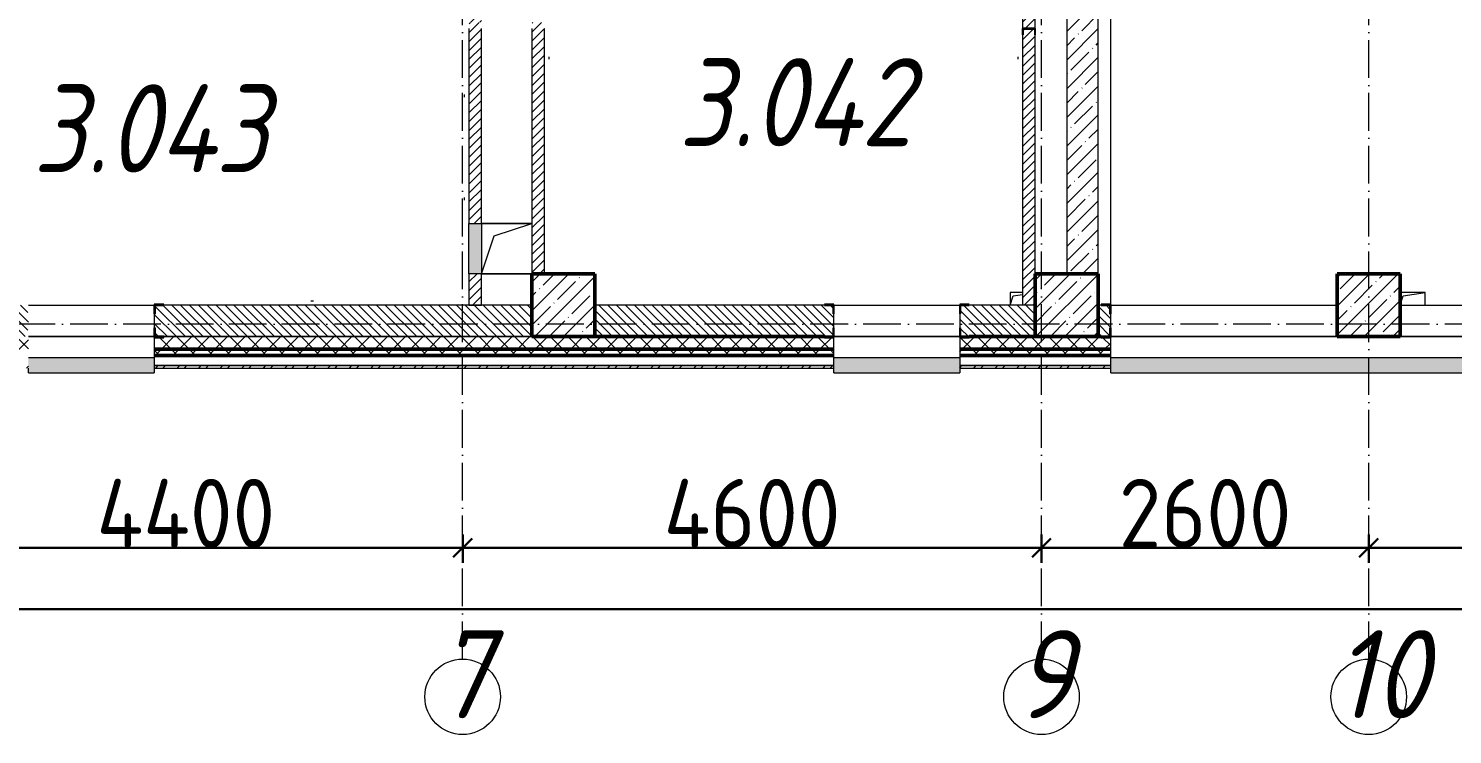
# Model space of a CAD drawing. Header units: millimetres. Extents: x -12989 to 629078, y -109036 to 555275.
# Drawn here: x 290171 to 301487, y -91946 to -86332 of the extents above; entities that cross this region are included whole.
import ezdxf

# ---------------------------------------------------------------- set-up
doc = ezdxf.new("R2010")
doc.units = ezdxf.units.MM
doc.linetypes.add('50_200_ШТРИХ_1Т_ш5_п1_п1_', pattern=[700, 500, -100, 0, -100])
for name, color, linetype, lineweight in [('4 -стяжа', 7, 'Continuous', 30), ('A-____-____-DIMS', 7, 'Continuous', 9), ('A-DETL-____-OTLN-4', 7, 'Continuous', 18), ('A-FLOR-____-OTLN', 7, 'Continuous', 9), ('A-GENM-____-MCUT', 7, 'Continuous', 25), ('A-GENM-____-OTLN', 7, 'Continuous', 9), ('A-GENM-____-OTLN-1', 7, 'Continuous', 25), ('A-GLAZ-____-OTLN', 7, 'Continuous', 9), ('A-WALL-____-MCUT-1', 7, 'Continuous', 9), ('A-WALL-____-MCUT-2', 7, 'Continuous', 50), ('A-WALL-____-MCUT-3', 7, 'Continuous', 9), ('A-WALL-____-OTLN', 7, 'Continuous', 9), ('A-WALL-____-PATT-1', 7, 'Continuous', 9), ('A-WALL-FNSH-MCUT-1', 7, 'Continuous', 9), ('S-COLS-____-MCUT', 7, 'Continuous', 50), ('S-COLS-____-OTLN', 7, 'Continuous', 9), ('S-GRID-____-IDEN', 7, 'Continuous', 9), ('S-GRID-____-OTLN-1', 7, '50_200_ШТРИХ_1Т_ш5_п1_п1_', 9), ('Марки помещений', 7, 'Continuous', 9)]:
    doc.layers.add(name, color=color, linetype=linetype, lineweight=lineweight)
doc.layers.add('A-GLAZ-____-OTLN-1', color=7, linetype='Continuous', lineweight=9, true_color=0xc0c0c0)
doc.layers.get('4 -стяжа').off()
doc.styles.add('ISOCPEUR_I', font='isocpeui.ttf', dxfattribs={"width": 0.9, "height": 2.5})
doc.styles.add('ISOCPEUR_I_2', font='isocpeui.ttf', dxfattribs={"width": 0.85, "height": 2.3})
doc.styles.add('ISOCPEUR_I_9', font='isocpeui.ttf', dxfattribs={"width": 0.9, "height": 250})
doc.styles.add('СПДС', font='isocpeur.ttf', dxfattribs={"width": 0.9})
doc.dimstyles.new('ISO-2_5_0_9К_БОЛЬШОЙ_ОСИ', dxfattribs={"dimscale": 304.8, "dimtxt": 248.995294, "dimasz": 0.492126, "dimexe": 0.393701, "dimexo": 0, "dimgap": 0, "dimtad": 1, "dimdec": 0, "dimzin": 0, "dimdsep": 46, "dimtxsty": 'ISOCPEUR_I_9', "dimblk1": 'OBLIQUE', "dimblk2": 'OBLIQUE', "dimsah": 1, "dimcen": 0.09, "dimdle": 0.393701, "dimazin": 0, "dimtfac": 1, "dimtdec": 4, "dimtix": 1, "dimtmove": 0, "dimatfit": 3, "dimfxl": 1, "dimtvp": 1, "dimtolj": 1, "dimtzin": 0, "dimarcsym": 2})
pattern_1 = [(135, (283770.707, -86863.456), (-35.35534, -35.35534), [])]
pattern_2 = [(45, (283770.7, -86863.46), (-114.0493, 114.0493), []), (45, (283884.76, -86863.46), (-114.0493, 114.0493), [201.612, -40.322, 3.353, -36.97])]
pattern_3 = [(45, (283770.71, -86863.46), (-70.71068, 70.71068), []), (135, (283770.71, -86863.46), (-70.71068, -70.71068), [])]
pattern_4 = [(45, (283770.707, -86863.456), (-35.35534, 35.35534), [])]

# ---------------------------------------------------------------- blocks, each defined once
blk = doc.blocks.new('BSC_Колонна _Прямоугольная - 500х500-V69-АР1_План отверстий 3 этажа в осях 1-64_А-ГГ')
at = {"layer": 'S-COLS-____-OTLN'}
h = blk.add_hatch(dxfattribs=at)
h.set_pattern_fill('FP_106', color=256, style=0, pattern_type=2)
h.set_pattern_definition([(45, (-10650, 1668.96), (-114.0493, 114.0493), []), (45, (-10535.95, 1668.96), (-114.0493, 114.0493), [201.612, -40.322, 3.353, -36.97])])
h.paths.add_polyline_path([(-250, -250), (250, -250), (250, 250), (-250, 250)], flags=0)
at = {"layer": 'S-COLS-____-MCUT'}
for p, q in [((250, 250), (-250, 250)), ((-250, 250), (-250, -250)), ((250, -250), (250, 250)), ((-250, -250), (250, -250))]:
    blk.add_line(p, q, dxfattribs=at)
blk = doc.blocks.new('BSC_Колонна _Прямоугольная - 500х500-V149-АР1_План отверстий 3 этажа в осях 1-64_А-ГГ')
at = {"layer": 'S-COLS-____-OTLN'}
h = blk.add_hatch(dxfattribs=at)
h.set_pattern_fill('FP_172', color=256, style=0, pattern_type=2)
h.set_pattern_definition([(45, (-14650, 1668.96), (-114.0493, 114.0493), []), (45, (-14535.95, 1668.96), (-114.0493, 114.0493), [201.612, -40.322, 3.353, -36.97])])
h.paths.add_polyline_path([(-250, -250), (250, -250), (250, 250), (-250, 250), (-250, -177)], flags=0)
at = {"layer": 'S-COLS-____-MCUT'}
for p, q in [((250, 250), (-250, 250)), ((-250, 250), (-250, -250)), ((250, -250), (250, 250)), ((-250, -250), (250, -250))]:
    blk.add_line(p, q, dxfattribs=at)
blk = doc.blocks.new('Фахверк_СКБ_Уголок - 250_2700-27497298-АР1_План отверстий 3 этажа в осях 1-64_А-ГГ')
at = {"layer": 'A-GENM-____-MCUT'}
for p, q in [((200, 181), (125, 181)), ((125, 181), (125, 106)), ((131, 106), (131, 175)), ((131, 175), (200, 175)), ((200, 175), (200, 181)), ((125, 106), (131, 106)), ((131, -6), (125, -6)), ((125, -6), (125, -81)), ((125, -81), (200, -81)), ((131, -75), (131, -6)), ((200, -75), (131, -75)), ((200, -81), (200, -75))]:
    blk.add_line(p, q, dxfattribs=at)
blk = doc.blocks.new('Фахверк_СКБ_Уголок - 250_2700_1-27501432-АР1_План отверстий 3 этажа в осях 1-64_А-ГГ')
at = {"layer": 'A-GENM-____-MCUT'}
for p, q in [((200, 181), (125, 181)), ((125, 181), (125, 106)), ((131, 106), (131, 175)), ((131, 175), (200, 175)), ((200, 175), (200, 181)), ((125, 106), (131, 106)), ((131, -6), (125, -6)), ((125, -6), (125, -81)), ((125, -81), (200, -81)), ((131, -75), (131, -6)), ((200, -75), (131, -75)), ((200, -81), (200, -75))]:
    blk.add_line(p, q, dxfattribs=at)
blk = doc.blocks.new('154_Фахверк_СКБ_Швеллер - Тип_100_3960-28331862-АР1_План отверстий 3 этажа в осях 1-64_А-ГГ')
at = {"layer": 'A-GENM-____-MCUT'}
for p, q in [((175, 50), (125, 50)), ((125, 50), (125, -50)), ((128, 47), (175, 47)), ((128, -47), (128, 47)), ((175, 47), (175, 50)), ((125, -50), (175, -50)), ((175, -47), (128, -47)), ((175, -50), (175, -47))]:
    blk.add_line(p, q, dxfattribs=at)
blk = doc.blocks.new('AR_Отверстие Ниша - Лючок-32406080-АР1_План отверстий 3 этажа в осях 1-64_А-ГГ')
at = {"layer": 'A-GLAZ-____-OTLN'}
blk.add_hatch(color=256, dxfattribs=at).paths.add_polyline_path([(-200, -50), (200, -50), (200, 50), (-200, 50)], flags=0)
for p, q in [((-200, 50), (200, 50)), ((-200, -50), (-200, 50)), ((200, 50), (200, -50)), ((200, -50), (-200, -50))]:
    blk.add_line(p, q, dxfattribs=at)
blk = doc.blocks.new('AR_Отверстие прямоугольное _в плите_ - AR_Отверстие прямоугольное _в плите_-30459211-АР1_План отверстий 3 этажа в осях 1-64_А-ГГ')
at = {"layer": 'A-GENM-____-OTLN'}
for p, q in [((200, 200), (-200, 200)), ((-100, 100), (200, 200)), ((-200, -200), (-100, 100)), ((-200, -200), (200, -200))]:
    blk.add_line(p, q, dxfattribs=at)
blk = doc.blocks.new('AR_Отверстие прямоугольное _в плите_ - AR_Отверстие прямоугольное _в плите_-V176-АР1_План отверстий 3 этажа в осях 1-64_А-ГГ')
at = {"layer": 'A-GENM-____-OTLN'}
for p, q in [((0, 50), (-100, 50)), ((-100, 50), (-100, -50)), ((-100, -50), (-75, 25)), ((-75, 25), (0, 36))]:
    blk.add_line(p, q, dxfattribs=at)
blk = doc.blocks.new('AR_Отверстие прямоугольное _в плите_ - AR_Отверстие прямоугольное _в плите_-30510712-АР1_План отверстий 3 этажа в осях 1-64_А-ГГ')
at = {"layer": 'A-GENM-____-OTLN'}
for p, q in [((100, 50), (-100, 50)), ((-100, -50), (-75, 25)), ((-75, 25), (100, 50)), ((100, -50), (100, 50))]:
    blk.add_line(p, q, dxfattribs=at)
blk = doc.blocks.new('Отлив_СКБ - Отлив витража_120_НВФ-31885283-АР1_План отверстий 3 этажа в осях 1-64_А-ГГ')
at = {"layer": 'A-GLAZ-____-OTLN-1'}
for points in [[(656, -2), (1000, -2), (1000, 0), (0, 0), (0, -2)], [(656, -120), (1000, -120), (1000, -2), (0, -2), (0, -120)]]:
    blk.add_hatch(color=256, dxfattribs=at).paths.add_polyline_path(points, flags=0)
at = {"layer": 'A-GLAZ-____-OTLN'}
for p, q in [((0, 0), (1000, 0)), ((1000, -2), (0, -2)), ((0, -120), (0, -83)), ((1000, -83), (1000, -120)), ((0, -120), (1000, -120))]:
    blk.add_line(p, q, dxfattribs=at)
blk = doc.blocks.new('Отлив_СКБ - Отлив витража_120_НВФ-31885342-АР1_План отверстий 3 этажа в осях 1-64_А-ГГ')
at = {"layer": 'A-GLAZ-____-OTLN-1'}
for points in [[(7800, -2), (7800, 0), (0, 0), (0, -2), (6196, -2)], [(7800, -120), (7800, -2), (0, -2), (0, -120), (6196, -120)]]:
    blk.add_hatch(color=256, dxfattribs=at).paths.add_polyline_path(points, flags=0)
at = {"layer": 'A-GLAZ-____-OTLN'}
for p, q in [((0, 0), (7800, 0)), ((7800, -2), (0, -2)), ((0, -120), (0, -83)), ((7800, -83), (7800, -120)), ((0, -120), (7800, -120))]:
    blk.add_line(p, q, dxfattribs=at)
blk = doc.blocks.new('Ось сетки - Круг_Ø6_00__ISO-2_5_0_9K_-25732049-АР1_План отверстий 3 этажа в осях 1-64_А-ГГ')
at = {"layer": 'S-GRID-____-IDEN'}
blk.add_circle((0, 0), 3, dxfattribs=at)
blk = doc.blocks.new('_Oblique')
at = {"color": 0, "linetype": 'ByBlock', "lineweight": -2}
blk.add_line((-0.5, -0.5), (0.5, 0.5), dxfattribs=at)
blk = doc.blocks.new('*D2908')
at = {"layer": 'A-____-____-DIMS', "color": 0, "lineweight": -2, "transparency": 16777216}
for p, q in [((289221, -90356), (289221, -90582)), ((293621, -90356), (293621, -90582)), ((289101, -90462), (293741, -90462))]:
    blk.add_line(p, q, dxfattribs=at)
at = {"layer": 'Defpoints', "color": 0, "transparency": 16777216}
for p in [(289221, -90356), (293621, -90356), (293621, -90462)]:
    blk.add_point(p, dxfattribs=at)
at = {"layer": 'A-____-____-DIMS', "color": 0, "lineweight": -2, "transparency": 16777216, "xscale": 150, "yscale": 150, "zscale": 150, "rotation": 180}
blk.add_blockref('_Oblique', (289221, -90462), dxfattribs=at)
at = {"layer": 'A-____-____-DIMS', "color": 0, "lineweight": -2, "transparency": 16777216, "xscale": 150, "yscale": 150, "zscale": 150}
blk.add_blockref('_Oblique', (293621, -90462), dxfattribs=at)
at = {"layer": 'A-____-____-DIMS', "color": 0, "transparency": 16777216, "insert": (291421, -90188), "char_height": 548.6, "attachment_point": 5, "style": 'СПДС'}
blk.add_mtext('\\A1;4400', dxfattribs=at)
blk = doc.blocks.new('*D2909')
at = {"layer": 'A-____-____-DIMS', "color": 0, "lineweight": -2, "transparency": 16777216}
for p, q in [((293621, -90356), (293621, -90582)), ((298221, -90356), (298221, -90582)), ((293501, -90462), (298341, -90462))]:
    blk.add_line(p, q, dxfattribs=at)
at = {"layer": 'Defpoints', "color": 0, "transparency": 16777216}
for p in [(293621, -90356), (298221, -90356), (298221, -90462)]:
    blk.add_point(p, dxfattribs=at)
at = {"layer": 'A-____-____-DIMS', "color": 0, "lineweight": -2, "transparency": 16777216, "xscale": 150, "yscale": 150, "zscale": 150, "rotation": 180}
blk.add_blockref('_Oblique', (293621, -90462), dxfattribs=at)
at = {"layer": 'A-____-____-DIMS', "color": 0, "lineweight": -2, "transparency": 16777216, "xscale": 150, "yscale": 150, "zscale": 150}
blk.add_blockref('_Oblique', (298221, -90462), dxfattribs=at)
at = {"layer": 'A-____-____-DIMS', "color": 0, "transparency": 16777216, "insert": (295921, -90188), "char_height": 548.6, "attachment_point": 5, "style": 'СПДС'}
blk.add_mtext('\\A1;4600', dxfattribs=at)
blk = doc.blocks.new('*D2910')
at = {"layer": 'A-____-____-DIMS', "color": 0, "lineweight": -2, "transparency": 16777216}
for p, q in [((298221, -90356), (298221, -90582)), ((300821, -90356), (300821, -90582)), ((298101, -90462), (300941, -90462))]:
    blk.add_line(p, q, dxfattribs=at)
at = {"layer": 'Defpoints', "color": 0, "transparency": 16777216}
for p in [(298221, -90356), (300821, -90356), (300821, -90462)]:
    blk.add_point(p, dxfattribs=at)
at = {"layer": 'A-____-____-DIMS', "color": 0, "lineweight": -2, "transparency": 16777216, "xscale": 150, "yscale": 150, "zscale": 150, "rotation": 180}
blk.add_blockref('_Oblique', (298221, -90462), dxfattribs=at)
at = {"layer": 'A-____-____-DIMS', "color": 0, "lineweight": -2, "transparency": 16777216, "xscale": 150, "yscale": 150, "zscale": 150}
blk.add_blockref('_Oblique', (300821, -90462), dxfattribs=at)
at = {"layer": 'A-____-____-DIMS', "color": 0, "transparency": 16777216, "insert": (299521, -90188), "char_height": 548.6, "attachment_point": 5, "style": 'СПДС'}
blk.add_mtext('\\A1;2600', dxfattribs=at)
blk = doc.blocks.new('*D2911')
at = {"layer": 'A-____-____-DIMS', "color": 0, "lineweight": -2, "transparency": 16777216}
for p, q in [((300821, -90356), (300821, -90582)), ((303821, -90356), (303821, -90582)), ((300701, -90462), (303941, -90462))]:
    blk.add_line(p, q, dxfattribs=at)
at = {"layer": 'Defpoints', "color": 0, "transparency": 16777216}
for p in [(300821, -90356), (303821, -90356), (303821, -90462)]:
    blk.add_point(p, dxfattribs=at)
at = {"layer": 'A-____-____-DIMS', "color": 0, "lineweight": -2, "transparency": 16777216, "xscale": 150, "yscale": 150, "zscale": 150, "rotation": 180}
blk.add_blockref('_Oblique', (300821, -90462), dxfattribs=at)
at = {"layer": 'A-____-____-DIMS', "color": 0, "lineweight": -2, "transparency": 16777216, "xscale": 150, "yscale": 150, "zscale": 150}
blk.add_blockref('_Oblique', (303821, -90462), dxfattribs=at)
at = {"layer": 'A-____-____-DIMS', "color": 0, "transparency": 16777216, "insert": (302321, -90188), "char_height": 548.6, "attachment_point": 5, "style": 'СПДС'}
blk.add_mtext('\\A1;3000', dxfattribs=at)
blk = doc.blocks.new('*D2935')
at = {"layer": 'A-____-____-DIMS', "color": 0, "lineweight": -2, "transparency": 16777216}
for p, q in [((281421, -90844), (281421, -91070)), ((384921, -90844), (384921, -91070)), ((281301, -90950), (385041, -90950))]:
    blk.add_line(p, q, dxfattribs=at)
at = {"layer": 'Defpoints', "color": 0, "transparency": 16777216}
for p in [(281421, -90844), (384921, -90844), (384921, -90950)]:
    blk.add_point(p, dxfattribs=at)
at = {"layer": 'A-____-____-DIMS', "color": 0, "lineweight": -2, "transparency": 16777216, "xscale": 150, "yscale": 150, "zscale": 150, "rotation": 180}
blk.add_blockref('_Oblique', (281421, -90950), dxfattribs=at)
at = {"layer": 'A-____-____-DIMS', "color": 0, "lineweight": -2, "transparency": 16777216, "xscale": 150, "yscale": 150, "zscale": 150}
blk.add_blockref('_Oblique', (384921, -90950), dxfattribs=at)
at = {"layer": 'A-____-____-DIMS', "color": 0, "transparency": 16777216, "insert": (333171, -90676), "char_height": 548.6, "attachment_point": 5, "style": 'СПДС'}
blk.add_mtext('\\A1;103500', dxfattribs=at)
blk = doc.blocks.new('3эт')
at = {"layer": 'S-GRID-____-OTLN-1', "color": 251, "ltscale": 0.6, "true_color": 0x636466}
for p, q in [((293620.7, -91346.1), (293620.7, -36982.5)), ((298220.7, -91346.1), (298220.7, -36982.5)), ((300820.7, -91346.1), (300820.7, -36982.5)), ((387845.1, -88682.4), (279101.9, -88682.4))]:
    blk.add_line(p, q, dxfattribs=at)
at = {"layer": 'S-GRID-____-IDEN', "char_height": 700, "attachment_point": 1, "style": 'ISOCPEUR_I'}
for s, insert, width in [('\\fISOCPEUR|b0|i1|c204|p34|;\\W.9;7', (293401.8, -91116.3), 202.025), ('\\fISOCPEUR|b0|i1|c204|p34|;\\W.9;9', (298001.8, -91116.3), 202.025), ('10', (300542.4, -91116.3), 346.329)]:
    blk.add_mtext(s, dxfattribs=dict(at, insert=insert, width=width))
at = {"layer": 'A-____-____-DIMS'}
for base, p1, p2, override, picture, middle in [((293620.7, -90462), (289220.7, -90355.9), (293620.7, -90355.9), {"dimtxt": 1.8, "dimpost": '<>', "dimtxsty": 'СПДС', "dimfxl": 4400}, '*D2908', (291420.7, -90187.7)), ((298220.7, -90462), (293620.7, -90355.9), (298220.7, -90355.9), {"dimtxt": 1.8, "dimpost": '<>', "dimtxsty": 'СПДС', "dimfxl": 4600}, '*D2909', (295920.7, -90187.7)), ((300820.7, -90462), (298220.7, -90355.9), (300820.7, -90355.9), {"dimtxt": 1.8, "dimpost": '<>', "dimtxsty": 'СПДС', "dimfxl": 2600}, '*D2910', (299520.7, -90187.7)), ((303820.7, -90462), (300820.7, -90355.9), (303820.7, -90355.9), {"dimtxt": 1.8, "dimpost": '<>', "dimtxsty": 'СПДС', "dimfxl": 3000}, '*D2911', (302320.7, -90187.7)), ((384920.7, -90950.2), (281420.7, -90844.1), (384920.7, -90844.1), {"dimtxt": 1.8, "dimpost": '<>', "dimtxsty": 'СПДС', "dimfxl": 103500}, '*D2935', (333170.7, -90675.9))]:
    dim = blk.add_linear_dim(base=base, p1=p1, p2=p2, dimstyle='ISO-2_5_0_9К_БОЛЬШОЙ_ОСИ', override=override, dxfattribs=at)
    dim.commit()
    dim.dimension.update_dxf_attribs({"geometry": picture, "text_midpoint": middle})

msp = doc.modelspace()

# ---------------------------------------------------------------- hatches: boundary and pattern name
at = {"layer": 'A-WALL-____-PATT-1'}
h = msp.add_hatch(dxfattribs=at)
h.set_pattern_fill('FP_5', color=256, style=0, pattern_type=2)
h.set_pattern_definition(pattern_4)
h.paths.add_polyline_path([(298070.7074, -88532.4142), (298170.7074, -88532.4142), (298170.7074, -86382.4142), (298167.7074, -86382.4142), (298167.7074, -86335.4142), (298073.7074, -86335.4142), (298073.7074, -86382.4142), (298070.7074, -86382.4142), (298070.7074, -88282.4142)], flags=0)
h.paths.add_polyline_path([(298167.7074, -86332.4142), (298170.7074, -86332.4142), (298170.7074, -84632.4142), (298070.7074, -84632.4142), (298070.7074, -86332.4142), (298122.8813, -86332.4142)], flags=0)
h.paths.add_polyline_path([(298070.7074, -84132.4142), (298170.7074, -84132.4142), (298170.7074, -81882.4142), (298070.7074, -81882.4142), (298070.7074, -83932.4142)], flags=0)
h.paths.add_polyline_path([(298150.3685, -81582.4142), (298170.7074, -81582.4142), (298170.7074, -80982.4142), (298070.7074, -80982.4142), (298070.7074, -81582.4142), (298149.6548, -81582.4142)], flags=0)
h = msp.add_hatch(dxfattribs=at)
h.set_pattern_fill('FP_38', color=256, style=0, pattern_type=2)
h.set_pattern_definition(pattern_2)
h.paths.add_polyline_path([(298420.7074, -88282.4142), (298670.7074, -88282.4142), (298670.7074, -81682.4142), (298420.7074, -81682.4142), (298420.7074, -87849.4636)], flags=0)
h.paths.add_polyline_path([(298420.7074, -81482.4142), (298670.7074, -81482.4142), (298670.7074, -81282.4142), (298420.7074, -81282.4142)], flags=0)
h = msp.add_hatch(dxfattribs=at)
h.set_pattern_fill('FP_5', color=256, style=0, pattern_type=2)
h.set_pattern_definition(pattern_4)
h.paths.add_polyline_path([(293770.7074, -88532.4142), (293770.7074, -88282.4142), (293670.7074, -88282.4142), (293670.7074, -88532.4142)], flags=0)
h.paths.add_polyline_path([(293670.7074, -87882.4142), (293770.7074, -87882.4142), (293770.7074, -86332.4142), (293767.7074, -86332.4142), (293767.7074, -86285.4142), (293673.7074, -86285.4142), (293673.7074, -86332.4142), (293670.7074, -86332.4142), (293670.7074, -87849.4636)], flags=0)
h.paths.add_polyline_path([(293673.8989, -86282.4142), (293770.7074, -86282.4142), (293770.7074, -84482.4142), (293670.7074, -84482.4142), (293670.7074, -86282.4142), (293673.7074, -86282.4142)], flags=0)
h.paths.add_polyline_path([(293767.7074, -84079.4142), (293767.7074, -84032.4142), (293770.7074, -84032.4142), (293770.7074, -83932.4142), (293670.7074, -83932.4142), (293670.7074, -84032.4142), (293673.7074, -84032.4142), (293673.7074, -84079.4142)], flags=0)
h = msp.add_hatch(dxfattribs=at)
h.set_pattern_fill('FP_5', color=256, style=0, pattern_type=2)
h.set_pattern_definition(pattern_4)
h.paths.add_polyline_path([(294270.7074, -88282.4142), (294270.7074, -86332.4142), (294267.7074, -86332.4142), (294267.7074, -86285.4142), (294173.7074, -86285.4142), (294173.7074, -86332.4142), (294170.7074, -86332.4142), (294170.7074, -88282.4142)], flags=0)
h.paths.add_polyline_path([(294270.7074, -85882.4142), (294270.7074, -83932.4142), (294170.7074, -83932.4142), (294170.7074, -85882.4142)], flags=0)
h = msp.add_hatch(dxfattribs=at)
h.set_pattern_fill('FP_6', color=256, style=0, pattern_type=2)
h.set_pattern_definition(pattern_1)
h.paths.add_polyline_path([(294170.7074, -88782.4142), (294170.7074, -88532.4142), (291176.7074, -88532.4142), (291176.7074, -88601.4142), (291170.7074, -88601.4142), (291170.7074, -88713.4142), (291176.7074, -88713.4142), (291176.7074, -88782.4142), (292594.352, -88782.4142)], flags=0)
h.paths.add_polyline_path([(289943.1555, -88782.4142), (290164.7074, -88782.4142), (290164.7074, -88713.4142), (290170.7074, -88713.4142), (290170.7074, -88601.4142), (290164.7074, -88601.4142), (290164.7074, -88532.4142), (289570.7074, -88532.4142), (289570.7074, -88782.4142)], flags=0)
h = msp.add_hatch(dxfattribs=at)
h.set_pattern_fill('FP_6', color=256, style=0, pattern_type=2)
h.set_pattern_definition(pattern_1)
h.paths.add_polyline_path([(296129.2805, -88782.4142), (296564.7074, -88781.6247), (296564.7074, -88713.4142), (296570.7074, -88713.4142), (296570.7074, -88601.4142), (296564.7074, -88601.4142), (296564.7074, -88532.4142), (294670.7074, -88532.4142), (294670.7074, -88782.4142)], flags=0)
h.paths.add_polyline_path([(298170.7074, -88782.4142), (298170.7074, -88532.4142), (297576.7074, -88532.4142), (297576.7074, -88601.4142), (297570.7074, -88601.4142), (297570.7074, -88713.4142), (297576.7074, -88713.4142), (297576.7074, -88782.4142), (297896.7448, -88782.4142)], flags=0)
h = msp.add_hatch(dxfattribs=at)
h.set_pattern_fill('FP_6', color=256, style=0, pattern_type=2)
h.set_pattern_definition(pattern_1)
h.paths.add_polyline_path([(298670.7074, -88782.4142), (298764.7074, -88782.4142), (298764.7074, -88713.4142), (298770.7074, -88713.4142), (298770.7074, -88601.4142), (298764.7074, -88601.4142), (298764.7074, -88532.4142), (298670.7074, -88532.4142), (298670.7074, -88709.494)], flags=0)
h = msp.add_hatch(dxfattribs=at)
h.set_pattern_fill('FP_1', color=256, style=0, pattern_type=2)
h.set_pattern_definition(pattern_3)
h.paths.add_polyline_path([(384520.7074, -88882.4142), (385020.7074, -88882.4142), (385020.7074, -88782.4142), (375995.7074, -88782.4142), (375995.7074, -88788.4142), (375920.7074, -88788.4142), (375920.7074, -88882.4142), (384502.4949, -88882.4142)], flags=0)
h.paths.add_polyline_path([(373013.9771, -88882.4142), (374120.7074, -88882.4142), (374120.7074, -88788.4142), (374045.7074, -88788.4142), (374045.7074, -88782.4142), (366170.7074, -88782.4142), (366170.7074, -88882.4142), (372770.7074, -88882.4142)], flags=0)
h.paths.add_polyline_path([(365170.7074, -88882.4142), (365170.7074, -88782.4142), (364045.7074, -88782.4142), (364045.7074, -88788.4142), (363970.7074, -88788.4142), (363970.7074, -88882.4142), (365060.3878, -88882.4142)], flags=0)
h.paths.add_polyline_path([(362170.7074, -88882.4142), (362170.7074, -88788.4142), (362095.7074, -88788.4142), (362095.7074, -88782.4142), (361045.7074, -88782.4142), (361045.7074, -88788.4142), (360970.7074, -88788.4142), (360970.7074, -88882.4142), (361525.4592, -88882.4142)], flags=0)
h.paths.add_polyline_path([(359170.7074, -88882.4142), (359170.7074, -88782.4142), (358045.7074, -88782.4142), (358045.7074, -88788.4142), (357970.7074, -88788.4142), (357970.7074, -88882.4142), (358045.7074, -88882.4142)], flags=0)
h.paths.add_polyline_path([(354770.7074, -88882.4142), (356170.7074, -88882.4142), (356170.7074, -88782.4142), (354845.7074, -88782.4142), (354845.7074, -88788.4142), (354770.7074, -88788.4142)], flags=0)
h.paths.add_polyline_path([(352688.1377, -88882.4142), (352970.7074, -88882.4142), (352970.7074, -88788.4142), (352895.7074, -88788.4142), (352895.7074, -88782.4142), (351845.7074, -88782.4142), (351845.7074, -88788.4142), (351770.7074, -88788.4142), (351770.7074, -88882.4142), (351804.4056, -88882.4142)], flags=0)
h.paths.add_polyline_path([(349970.7074, -88882.4142), (349970.7074, -88782.4142), (348845.7074, -88782.4142), (348845.7074, -88788.4142), (348770.7074, -88788.4142), (348770.7074, -88882.4142), (348845.7074, -88882.4142)], flags=0)
h.paths.add_polyline_path([(346620.7074, -88882.4142), (346970.7074, -88882.4142), (346970.7074, -88788.4142), (346895.7074, -88788.4142), (346895.7074, -88782.4142), (345845.7074, -88782.4142), (345845.7074, -88788.4142), (345770.7074, -88788.4142), (345770.7074, -88882.4142), (346502.0127, -88882.4142)], flags=0)
h.paths.add_polyline_path([(343970.7074, -88882.4142), (343970.7074, -88788.4142), (343895.7074, -88788.4142), (343895.7074, -88782.4142), (342845.7074, -88782.4142), (342845.7074, -88788.4142), (342770.7074, -88788.4142), (342770.7074, -88882.4142), (343850.8163, -88882.4142)], flags=0)
h.paths.add_polyline_path([(340970.7074, -88882.4142), (340970.7074, -88788.4142), (340895.7074, -88788.4142), (340895.7074, -88782.4142), (339845.7074, -88782.4142), (339845.7074, -88788.4142), (339770.7074, -88788.4142), (339770.7074, -88882.4142), (340315.8877, -88882.4142)], flags=0)
h.paths.add_polyline_path([(336780.9592, -88882.4142), (337970.7074, -88882.4142), (337970.7074, -88788.4142), (337895.7074, -88788.4142), (337895.7074, -88782.4142), (336845.7074, -88782.4142), (336845.7074, -88788.4142), (336770.7074, -88788.4142), (336770.7074, -88882.4142), (336776.7074, -88882.4142)], flags=0)
h.paths.add_polyline_path([(333770.7074, -88882.4142), (334970.7074, -88882.4142), (334970.7074, -88788.4142), (334895.7074, -88788.4142), (334895.7074, -88782.4142), (333845.7074, -88782.4142), (333845.7074, -88788.4142), (333770.7074, -88788.4142)], flags=0)
h.paths.add_polyline_path([(328827.3699, -88882.4142), (328970.7074, -88882.4142), (328970.7074, -88788.4142), (328895.7074, -88788.4142), (328895.7074, -88782.4142), (327845.7074, -88782.4142), (327845.7074, -88788.4142), (327770.7074, -88788.4142), (327770.7074, -88882.4142), (328620.7074, -88882.4142)], flags=0)
h.paths.add_polyline_path([(325970.7074, -88882.4142), (325970.7074, -88788.4142), (325895.7074, -88788.4142), (325895.7074, -88782.4142), (324845.7074, -88782.4142), (324845.7074, -88788.4142), (324770.7074, -88788.4142), (324770.7074, -88882.4142), (325964.7074, -88882.4142)], flags=0)
h.paths.add_polyline_path([(322641.2449, -88882.4142), (322970.7074, -88882.4142), (322970.7074, -88788.4142), (322895.7074, -88787.7713), (322895.7074, -88782.4142), (321570.7074, -88782.4142), (321570.7074, -88882.4142)], flags=0)
h.paths.add_polyline_path([(319106.3163, -88882.4142), (319770.7074, -88882.4142), (319770.7074, -88788.4142), (319695.7074, -88788.4142), (319695.7074, -88782.4142), (318570.7074, -88782.4142), (318570.7074, -88882.4142)], flags=0)
h.paths.add_polyline_path([(316770.7074, -88882.4142), (316770.7074, -88788.4142), (316695.7074, -88788.4142), (316695.7074, -88782.4142), (315645.7074, -88782.4142), (315645.7074, -88788.4142), (315570.7074, -88788.4142), (315571.3877, -88882.4142), (316764.7074, -88882.4142)], flags=0)
h.paths.add_polyline_path([(313770.7074, -88882.4142), (313770.7074, -88788.4142), (313695.7074, -88788.4142), (313695.7074, -88782.4142), (312570.7074, -88782.4142), (312570.7074, -88882.4142), (312920.1913, -88882.4142)], flags=0)
h.paths.add_polyline_path([(310770.7074, -88882.4142), (310770.7074, -88788.4142), (310695.7074, -88788.4142), (310695.7074, -88782.4142), (309570.7074, -88782.4142), (309570.7074, -88882.4142), (310268.9948, -88882.4142)], flags=0)
h.paths.add_polyline_path([(307770.7074, -88882.4142), (307770.7074, -88788.4142), (307695.7074, -88788.4142), (307695.7074, -88782.4142), (306645.7074, -88782.4142), (306645.7074, -88788.4142), (306570.7074, -88788.4142), (306570.7074, -88882.4142), (306734.0663, -88882.4142)], flags=0)
h.paths.add_polyline_path([(297896.7448, -88882.4142), (298770.7074, -88882.4142), (298770.7074, -88788.4142), (298695.7074, -88788.4142), (298695.7074, -88782.4142), (297645.7074, -88782.4142), (297645.7074, -88788.4142), (297570.7074, -88788.4142), (297570.7074, -88882.4142)], flags=0)
h.paths.add_polyline_path([(296129.2805, -88882.4142), (296570.7074, -88882.4142), (296570.7074, -88788.4142), (296495.7074, -88788.4142), (296495.7074, -88782.4142), (291245.7074, -88782.4142), (291245.7074, -88788.4142), (291170.7074, -88788.4142), (291170.7074, -88882.4142), (294670.7074, -88882.4142)], flags=0)
h.paths.add_polyline_path([(289059.4234, -88882.4142), (290170.7074, -88882.4142), (290170.7074, -88788.4142), (290095.7074, -88788.4142), (290095.7074, -88782.4142), (281320.7074, -88782.4142), (281320.7074, -88882.4142), (287291.9591, -88882.4142)], flags=0)
h = msp.add_hatch(dxfattribs=at)
h.set_pattern_fill('FP_1', color=256, style=0, pattern_type=2)
h.set_pattern_definition(pattern_3)
h.paths.add_polyline_path([(385020.7074, -88932.4142), (385120.7074, -88932.4142), (385120.7074, -88882.4142), (375920.7074, -88882.4142), (375920.7074, -88932.4142), (384502.4949, -88932.4142)], flags=0)
h.paths.add_polyline_path([(373013.9771, -88932.4142), (374120.7074, -88932.4142), (374120.7074, -88882.4142), (366170.7074, -88882.4142), (366170.7074, -88932.4142), (372130.2449, -88932.4142)], flags=0)
h.paths.add_polyline_path([(365060.3878, -88932.4142), (365170.7074, -88932.4142), (365170.7074, -88882.4142), (363970.7074, -88882.4142), (363970.7074, -88932.4142), (364176.6556, -88932.4142)], flags=0)
h.paths.add_polyline_path([(360970.7074, -88932.4142), (362170.7074, -88932.4142), (362170.7074, -88882.4142), (360970.7074, -88882.4142)], flags=0)
h.paths.add_polyline_path([(357990.5306, -88932.4142), (359170.7074, -88932.4142), (359170.7074, -88882.4142), (357970.7074, -88882.4142), (357970.7074, -88932.4142)], flags=0)
h.paths.add_polyline_path([(356170.7074, -88932.4142), (356170.7074, -88882.4142), (354770.7074, -88882.4142), (354770.7074, -88932.4142), (355339.3342, -88932.4142)], flags=0)
h.paths.add_polyline_path([(352970.7074, -88932.4142), (352970.7074, -88882.4142), (351770.7074, -88882.4142), (351770.7074, -88932.4142), (352688.1377, -88932.4142)], flags=0)
h.paths.add_polyline_path([(349970.7074, -88932.4142), (349970.7074, -88882.4142), (348770.7074, -88882.4142), (348770.7074, -88932.4142)], flags=0)
h.paths.add_polyline_path([(346970.7074, -88932.4142), (346970.7074, -88882.4142), (345770.7074, -88882.4142), (345770.7074, -88932.4142), (346502.0127, -88932.4142)], flags=0)
h.paths.add_polyline_path([(342770.7074, -88932.4142), (343970.7074, -88932.4142), (343970.7074, -88882.4142), (342770.7074, -88882.4142)], flags=0)
h.paths.add_polyline_path([(339770.7074, -88932.4142), (340970.7074, -88932.4142), (340970.7074, -88882.4142), (339770.7074, -88882.4142)], flags=0)
h.paths.add_polyline_path([(336780.9592, -88932.4142), (337970.7074, -88932.4142), (337970.7074, -88882.4142), (336770.7074, -88882.4142), (336770.7074, -88932.4142)], flags=0)
h.paths.add_polyline_path([(334970.7074, -88932.4142), (334970.7074, -88882.4142), (333770.7074, -88882.4142), (333770.7074, -88932.4142), (334129.7627, -88932.4142)], flags=0)
h.paths.add_polyline_path([(328827.3699, -88932.4142), (328970.7074, -88932.4142), (328970.7074, -88882.4142), (327770.7074, -88882.4142), (327770.7074, -88932.4142), (327943.6377, -88932.4142)], flags=0)
h.paths.add_polyline_path([(325970.7074, -88932.4142), (325970.7074, -88882.4142), (324770.7074, -88882.4142), (324770.7074, -88932.4142), (325292.4413, -88932.4142)], flags=0)
h.paths.add_polyline_path([(322641.2449, -88932.4142), (322970.7074, -88932.4142), (322970.7074, -88882.4142), (321570.7074, -88882.4142), (321570.7074, -88932.4142)], flags=0)
h.paths.add_polyline_path([(319770.7074, -88932.4142), (319770.7074, -88882.4142), (318570.7074, -88882.4142), (318570.7074, -88932.4142), (319106.3163, -88932.4142)], flags=0)
h.paths.add_polyline_path([(316770.7074, -88932.4142), (316770.7074, -88882.4142), (315570.7074, -88882.4142), (315571.3877, -88932.4142)], flags=0)
h.paths.add_polyline_path([(313770.7074, -88932.4142), (313770.7074, -88882.4142), (312570.7074, -88882.4142), (312570.7074, -88932.4142), (312920.1913, -88932.4142)], flags=0)
h.paths.add_polyline_path([(310770.7074, -88932.4142), (310770.7074, -88882.4142), (309570.7074, -88882.4142), (309570.7074, -88932.4142), (310268.9948, -88932.4142)], flags=0)
h.paths.add_polyline_path([(306734.0663, -88932.4142), (307770.7074, -88932.4142), (307770.7074, -88882.4142), (306570.7074, -88882.4142), (306570.7074, -88932.4142)], flags=0)
h.paths.add_polyline_path([(297570.7074, -88932.4142), (298770.7074, -88932.4142), (298770.7074, -88882.4142), (297570.7074, -88882.4142)], flags=0)
h.paths.add_polyline_path([(296570.7074, -88932.4142), (296570.7074, -88882.4142), (291170.7074, -88882.4142), (291170.7074, -88932.4142), (296129.2805, -88932.4142)], flags=0)
h.paths.add_polyline_path([(289943.1555, -88932.4142), (290170.7074, -88932.4142), (290170.7074, -88882.4142), (281220.7074, -88882.4142), (281220.7074, -88932.4142), (289059.4234, -88932.4142)], flags=0)
h = msp.add_hatch(dxfattribs=at)
h.set_pattern_fill('FP_3', color=256, style=0, pattern_type=2)
h.set_pattern_definition([(45, (283770.71, -86863.46), (-85.5366, 85.5366), []), (45, (283827.73, -86863.46), (-85.5366, 85.5366), [])])
h.paths.add_polyline_path([(322085.7074, -89032.4142), (322085.7074, -89012.4142), (321571.7074, -89012.4142), (321571.7074, -89032.4142)], flags=0)
h.paths.add_polyline_path([(319770.7074, -89032.4142), (319770.7074, -89012.4142), (318570.7074, -89012.4142), (318570.7074, -89032.4142), (319106.3163, -89032.4142)], flags=0)
h.paths.add_polyline_path([(316770.7074, -89032.4142), (316770.7074, -89012.4142), (315571.7074, -89012.4142), (315571.7074, -89032.4142)], flags=0)
h.paths.add_polyline_path([(313770.7074, -89032.4142), (313770.7074, -89012.4142), (312570.7074, -89012.4142), (312570.7074, -89032.4142), (312920.1913, -89032.4142)], flags=0)
h.paths.add_polyline_path([(310268.9948, -89032.4142), (310770.7074, -89032.4142), (310770.7074, -89012.4142), (309571.7074, -89012.4142), (309571.7074, -89032.4142)], flags=0)
h.paths.add_polyline_path([(307770.7074, -89032.4142), (307770.7074, -89012.4142), (306570.7074, -89012.4142), (306570.7074, -89032.4142), (306734.0663, -89032.4142)], flags=0)
h.paths.add_polyline_path([(297896.7448, -89032.4142), (298770.7074, -89032.4142), (298770.7074, -89012.4142), (297570.7074, -89012.4142), (297570.7074, -89032.4142)], flags=0)
h.paths.add_polyline_path([(296570.7074, -89032.4142), (296570.7074, -89012.4142), (291170.7074, -89012.4142), (291170.7074, -89032.4142), (296129.2805, -89032.4142)], flags=0)
h.paths.add_polyline_path([(289943.1555, -89032.4142), (290170.7074, -89032.4142), (290170.7074, -89012.4142), (281090.7074, -89012.4142), (281090.7074, -89032.4142), (289059.4234, -89032.4142)], flags=0)
at = {"layer": 'S-COLS-____-OTLN'}
h = msp.add_hatch(dxfattribs=at)
h.set_pattern_fill('FP_38', color=256, style=0, pattern_type=2)
h.set_pattern_definition(pattern_2)
h.paths.add_polyline_path([(300570.7074, -88782.4142), (301070.7074, -88782.4142), (301070.7074, -88282.4142), (300570.7074, -88282.4142)], flags=0)

# ---------------------------------------------------------------- linework, layer by layer
at = {"layer": 'A-DETL-____-OTLN-4'}
msp.add_line((298770.7074, -88526.4142), (298770.7074, -81382.4142), dxfattribs=at)
at = {"layer": 'A-FLOR-____-OTLN'}
for p, q in [((293770.7074, -87882.4142), (294170.7074, -87882.4142)), ((294170.7074, -88282.4142), (293770.7074, -88282.4142))]:
    msp.add_line(p, q, dxfattribs=at)
at = {"layer": 'A-WALL-____-MCUT-1'}
for p, q in [((298420.7074, -81682.4142), (298420.7074, -88282.4142)), ((298670.7074, -88282.4142), (298670.7074, -81682.4142))]:
    msp.add_line(p, q, dxfattribs=at)
at = {"layer": 'A-WALL-____-MCUT-2'}
for p, q in [((296495.7074, -88782.4142), (294670.7074, -88782.4142)), ((294670.7074, -88782.4142), (296495.7074, -88782.4142)), ((298170.7074, -88782.4142), (297645.7074, -88782.4142)), ((297645.7074, -88782.4142), (298170.7074, -88782.4142)), ((298695.7074, -88782.4142), (298670.7074, -88782.4142)), ((298670.7074, -88782.4142), (298695.7074, -88782.4142)), ((291170.7074, -88882.4142), (296570.7074, -88882.4142)), ((291170.7074, -88932.4142), (296570.7074, -88932.4142)), ((297570.7074, -88882.4142), (298770.7074, -88882.4142)), ((297570.7074, -88932.4142), (298770.7074, -88932.4142))]:
    msp.add_line(p, q, dxfattribs=at)
at = {"layer": 'A-WALL-____-MCUT-3'}
for p, q in [((291170.7074, -88601.4142), (291170.7074, -88713.4142)), ((294170.7074, -88532.4142), (291245.7074, -88532.4142)), ((296495.7074, -88532.4142), (294670.7074, -88532.4142)), ((296570.7074, -88713.4142), (296570.7074, -88601.4142)), ((297570.7074, -88601.4142), (297570.7074, -88713.4142)), ((298170.7074, -88532.4142), (297645.7074, -88532.4142)), ((298695.7074, -88532.4142), (298670.7074, -88532.4142)), ((298770.7074, -88713.4142), (298770.7074, -88601.4142)), ((291170.7074, -88788.4142), (291170.7074, -89012.4142)), ((291245.7074, -88782.4142), (294170.7074, -88782.4142)), ((294170.7074, -88782.4142), (291245.7074, -88782.4142)), ((296570.7074, -89012.4142), (296570.7074, -88788.4142)), ((297570.7074, -88788.4142), (297570.7074, -89012.4142)), ((298770.7074, -89012.4142), (298770.7074, -88788.4142)), ((291170.7074, -89012.4142), (296570.7074, -89012.4142)), ((297570.7074, -89012.4142), (298770.7074, -89012.4142))]:
    msp.add_line(p, q, dxfattribs=at)
at = {"layer": 'A-WALL-____-OTLN'}
for p, q in [((290170.7074, -88532.4142), (291170.7074, -88532.4142)), ((296570.7074, -88532.4142), (297570.7074, -88532.4142)), ((298770.7074, -88532.4142), (300570.7074, -88532.4142)), ((301070.7074, -88532.4142), (303570.7074, -88532.4142)), ((290170.7074, -88782.4142), (291170.7074, -88782.4142)), ((291170.7074, -88782.4142), (290170.7074, -88782.4142)), ((296570.7074, -88782.4142), (297570.7074, -88782.4142)), ((297570.7074, -88782.4142), (296570.7074, -88782.4142)), ((298770.7074, -88782.4142), (300570.7074, -88782.4142)), ((300570.7074, -88782.4142), (298770.7074, -88782.4142)), ((301070.7074, -88782.4142), (303570.7074, -88782.4142)), ((303570.7074, -88782.4142), (301070.7074, -88782.4142))]:
    msp.add_line(p, q, dxfattribs=at)
at = {"layer": 'A-WALL-FNSH-MCUT-1'}
for p, q in [((298070.7074, -84632.4142), (298070.7074, -86332.4142)), ((298170.7074, -86332.4142), (298170.7074, -84632.4142)), ((293670.7074, -86332.4142), (293670.7074, -87882.4142)), ((293770.7074, -87882.4142), (293770.7074, -86332.4142)), ((294170.7074, -86332.4142), (294170.7074, -88282.4142)), ((294270.7074, -88282.4142), (294270.7074, -86332.4142)), ((298070.7074, -86382.4142), (298070.7074, -88532.4142)), ((298170.7074, -88282.4142), (298170.7074, -86382.4142)), ((294305.7074, -86557.4142), (294305.7074, -86577.4142)), ((298035.7074, -86577.4142), (298035.7074, -86557.4142)), ((293635.7074, -86877.4142), (293635.7074, -86857.4142)), ((293635.7074, -87697.4142), (293635.7074, -87677.4142)), ((293670.7074, -88282.4142), (293670.7074, -88532.4142)), ((293770.7074, -88532.4142), (293770.7074, -88282.4142)), ((292415.7074, -88497.4142), (292435.7074, -88497.4142)), ((293670.7074, -88532.4142), (293770.7074, -88532.4142)), ((296570.7074, -89012.4142), (291170.7074, -89012.4142)), ((291170.7074, -89012.4142), (291170.7074, -89032.4142)), ((291170.7074, -89032.4142), (296570.7074, -89032.4142)), ((296570.7074, -89032.4142), (296570.7074, -89012.4142)), ((298770.7074, -89012.4142), (297570.7074, -89012.4142)), ((297570.7074, -89012.4142), (297570.7074, -89032.4142)), ((297570.7074, -89032.4142), (298770.7074, -89032.4142)), ((298770.7074, -89032.4142), (298770.7074, -89012.4142))]:
    msp.add_line(p, q, dxfattribs=at)
at = {"layer": 'S-COLS-____-MCUT'}
for p, q in [((301070.7074, -88282.4142), (300570.7074, -88282.4142)), ((300570.7074, -88282.4142), (300570.7074, -88782.4142)), ((301070.7074, -88782.4142), (301070.7074, -88282.4142)), ((300570.7074, -88782.4142), (301070.7074, -88782.4142))]:
    msp.add_line(p, q, dxfattribs=at)

# ---------------------------------------------------------------- block references
at = {"layer": '4 -стяжа'}
msp.add_blockref('3эт', (0, 0), dxfattribs=at)
at = {"layer": 'A-GENM-____-OTLN'}
for name, p in [('AR_Отверстие прямоугольное _в плите_ - AR_Отверстие прямоугольное _в плите_-30459211-АР1_План отверстий 3 этажа в осях 1-64_А-ГГ', (293970.7074, -88082.4142)), ('AR_Отверстие прямоугольное _в плите_ - AR_Отверстие прямоугольное _в плите_-V176-АР1_План отверстий 3 этажа в осях 1-64_А-ГГ', (298070.7074, -88482.4142)), ('AR_Отверстие прямоугольное _в плите_ - AR_Отверстие прямоугольное _в плите_-30510712-АР1_План отверстий 3 этажа в осях 1-64_А-ГГ', (301170.7074, -88482.4142))]:
    msp.add_blockref(name, p, dxfattribs=at)
at = {"layer": 'A-GENM-____-OTLN-1'}
for name, p, rotation in [('154_Фахверк_СКБ_Швеллер - Тип_100_3960-28331862-АР1_План отверстий 3 этажа в осях 1-64_А-ГГ', (298120.7074, -86207.4142), 269.9999999999997), ('Фахверк_СКБ_Уголок - 250_2700-27497298-АР1_План отверстий 3 этажа в осях 1-64_А-ГГ', (296695.7074, -88607.4142), 180), ('Фахверк_СКБ_Уголок - 250_2700_1-27501432-АР1_План отверстий 3 этажа в осях 1-64_А-ГГ', (298895.7074, -88607.4142), 180)]:
    msp.add_blockref(name, p, dxfattribs=dict(at, rotation=rotation))
for p in [(291045.7074, -88707.4142), (297445.7074, -88707.4142)]:
    msp.add_blockref('Фахверк_СКБ_Уголок - 250_2700-27497298-АР1_План отверстий 3 этажа в осях 1-64_А-ГГ', p, dxfattribs=at)
at = {"layer": 'A-GLAZ-____-OTLN', "rotation": 89.9999999999997}
msp.add_blockref('AR_Отверстие Ниша - Лючок-32406080-АР1_План отверстий 3 этажа в осях 1-64_А-ГГ', (293720.7074, -88082.4142), dxfattribs=at)
at = {"layer": 'A-GLAZ-____-OTLN'}
for name, p in [('Отлив_СКБ - Отлив витража_120_НВФ-31885283-АР1_План отверстий 3 этажа в осях 1-64_А-ГГ', (290170.7074, -88949.4142)), ('Отлив_СКБ - Отлив витража_120_НВФ-31885283-АР1_План отверстий 3 этажа в осях 1-64_А-ГГ', (296570.7074, -88949.4142)), ('Отлив_СКБ - Отлив витража_120_НВФ-31885342-АР1_План отверстий 3 этажа в осях 1-64_А-ГГ', (298770.7074, -88949.4142))]:
    msp.add_blockref(name, p, dxfattribs=at)
at = {"layer": 'S-COLS-____-OTLN'}
for name, p in [('BSC_Колонна _Прямоугольная - 500х500-V69-АР1_План отверстий 3 этажа в осях 1-64_А-ГГ', (294420.7074, -88532.4142)), ('BSC_Колонна _Прямоугольная - 500х500-V149-АР1_План отверстий 3 этажа в осях 1-64_А-ГГ', (298420.7074, -88532.4142))]:
    msp.add_blockref(name, p, dxfattribs=at)
at = {"layer": 'S-GRID-____-IDEN', "xscale": 99.99999999999993, "yscale": 99.99999999999993, "zscale": 99.99999999999993}
for p in [(293620.7074, -91646.0625), (298220.7074, -91646.0625), (300820.7074, -91646.0625)]:
    msp.add_blockref('Ось сетки - Круг_Ø6_00__ISO-2_5_0_9K_-25732049-АР1_План отверстий 3 этажа в осях 1-64_А-ГГ', p, dxfattribs=at)

# ---------------------------------------------------------------- texts
at = {"layer": 'Марки помещений', "char_height": 700, "width": 817.72125, "attachment_point": 1, "style": 'ISOCPEUR_I_2'}
for s, insert in [('3.042', (295336.5282, -86568.5192)), ('3.043', (290206.5559, -86776.5192))]:
    msp.add_mtext(s, dxfattribs=dict(at, insert=insert))

doc.saveas('drawing.dxf')
